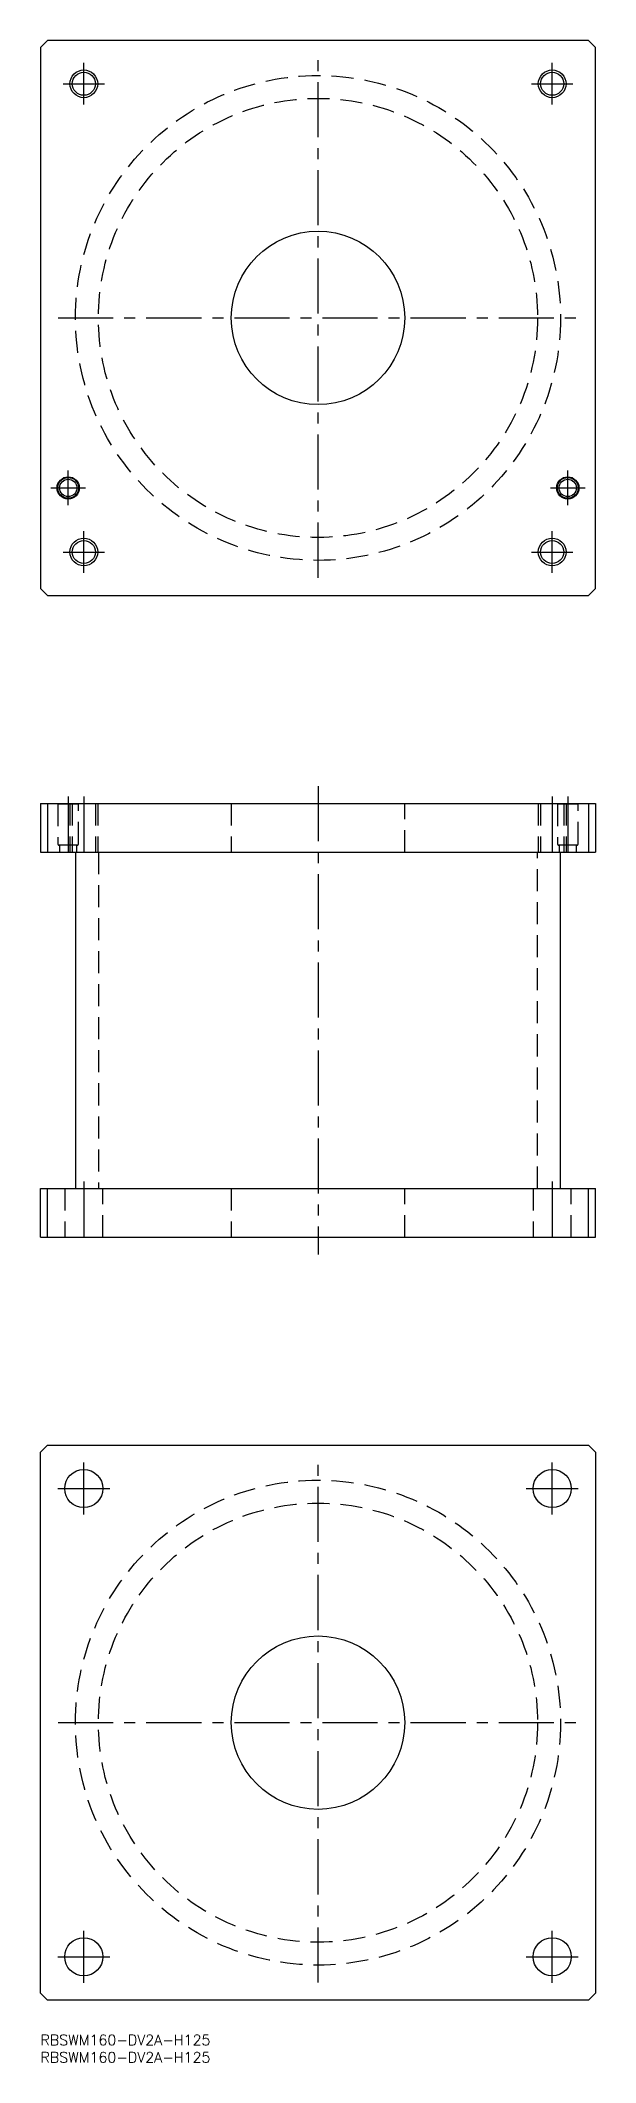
# Model space of a CAD drawing. Extents: x 0 to 160, y -8 to 575.
import ezdxf

# ---------------------------------------------------------------- set-up
doc = ezdxf.new("R2010")
doc.units = 0
doc.header["$LTSCALE"] = 0.5
doc.linetypes.add('CENTER', pattern=[50.8, 31.75, -6.35, 6.35, -6.35])
doc.linetypes.add('DASHED', pattern=[19.05, 12.7, -6.35])
for name, color, linetype in [('MSM_CENTER', 1, 'CENTER'), ('MSM_CONTINUOUS', 7, 'CONTINUOUS'), ('MSM_DASHED', 4, 'DASHED'), ('MSM_NARROW', 5, 'CONTINUOUS'), ('MSM_PART_NUMBER', 7, 'CONTINUOUS')]:
    doc.layers.add(name, color=color, linetype=linetype)
doc.styles.get("Standard").update_dxf_attribs({"font": 'txt.shx', "height": 3, "bigfont": 'bigfont.shx'})

# ---------------------------------------------------------------- blocks, each defined once
blk = doc.blocks.new('*U49')
at = {"layer": 'MSM_PART_NUMBER'}
blk.add_text('RBSWM160-DV2A-H125', height=3, dxfattribs=at).set_placement((0, -3))
blk = doc.blocks.new('*U50')
at = {"layer": 'MSM_PART_NUMBER'}
blk.add_text('RBSWM160-DV2A-H125', height=3, dxfattribs=at).set_placement((0, -8))

msp = doc.modelspace()

# ---------------------------------------------------------------- linework, layer by layer
at = {"layer": 'MSM_CENTER'}
for p, q in [((12.5, 556.5), (12.5, 568.5)), ((80, 420.1), (80, 569.9)), ((147.5, 556.5), (147.5, 568.5)), ((6.5, 562.5), (18.5, 562.5)), ((141.5, 562.5), (153.5, 562.5)), ((5.1, 495), (154.9, 495)), ((8, 441), (8, 451)), ((152, 441), (152, 451)), ((3, 446), (13, 446)), ((147, 446), (157, 446)), ((12.5, 421.5), (12.5, 433.5)), ((147.5, 421.5), (147.5, 433.5)), ((6.5, 427.5), (18.5, 427.5)), ((141.5, 427.5), (153.5, 427.5)), ((8, 357), (8, 339)), ((12.5, 357), (12.5, 339)), ((80, 360), (80, 225)), ((147.5, 357), (147.5, 339)), ((152, 357), (152, 339)), ((12.5, 246), (12.5, 228)), ((147.5, 246), (147.5, 228)), ((12.5, 150), (12.5, 165)), ((80, 15.1), (80, 164.9)), ((147.5, 150), (147.5, 165)), ((5, 157.5), (20, 157.5)), ((140, 157.5), (155, 157.5)), ((5.1, 90), (154.9, 90)), ((12.5, 15), (12.5, 30)), ((147.5, 15), (147.5, 30)), ((5, 22.5), (20, 22.5)), ((140, 22.5), (155, 22.5))]:
    msp.add_line(p, q, dxfattribs=at)
at = {"layer": 'MSM_CONTINUOUS'}
for p, q in [((2, 575), (0, 573)), ((0, 573), (0, 417)), ((158, 575), (2, 575)), ((160, 573), (158, 575)), ((160, 417), (160, 573)), ((0, 417), (2, 415)), ((2, 415), (158, 415)), ((158, 415), (160, 417)), ((0, 355), (0, 341)), ((0, 355), (160, 355)), ((2, 355), (2, 341)), ((158, 355), (158, 341)), ((160, 355), (160, 341)), ((0, 341), (160, 341)), ((10.1, 341), (10.1, 244)), ((149.9, 244), (149.9, 341)), ((0, 244), (160, 244)), ((0, 230), (0, 244)), ((2, 230), (2, 244)), ((158, 230), (158, 244)), ((160, 230), (160, 244)), ((0, 230), (160, 230)), ((0, 168), (2, 170)), ((2, 170), (158, 170)), ((158, 170), (160, 168)), ((0, 12), (0, 168)), ((160, 168), (160, 12)), ((2, 10), (0, 12)), ((160, 12), (158, 10)), ((158, 10), (2, 10))]:
    msp.add_line(p, q, dxfattribs=at)
for centre, radius in [((12.5, 562.5), 3.32), ((147.5, 562.5), 3.32), ((80, 495), 25), ((8, 446), 3.2), ((8, 446), 3), ((152, 446), 3.2), ((152, 446), 3), ((8, 446), 2.5), ((152, 446), 2.5), ((12.5, 427.5), 3.32), ((147.5, 427.5), 3.32), ((12.5, 157.5), 5.5), ((147.5, 157.5), 5.5), ((80, 90), 25), ((12.5, 22.5), 5.5), ((147.5, 22.5), 5.5)]:
    msp.add_circle(centre, radius, dxfattribs=at)
at = {"layer": 'MSM_DASHED'}
for p, q in [((4.8, 355), (5, 354.8)), ((5, 354.8), (5, 343.4)), ((11, 354.8), (5, 354.8)), ((8.5, 355), (8.5, 341)), ((9.18, 355), (9.18, 341)), ((11, 354.8), (11.2, 355)), ((11, 343.4), (11, 354.8)), ((15.82, 355), (15.82, 341)), ((16.5, 355), (16.5, 341)), ((55, 355), (55, 341)), ((105, 341), (105, 355)), ((143.5, 355), (143.5, 341)), ((144.18, 355), (144.18, 341)), ((148.8, 355), (149, 354.8)), ((149, 354.8), (149, 343.4)), ((155, 354.8), (149, 354.8)), ((150.82, 355), (150.82, 341)), ((151.5, 355), (151.5, 341)), ((155, 354.8), (155.2, 355)), ((155, 343.4), (155, 354.8)), ((10.6, 343), (5.4, 343)), ((5.5, 343), (5.5, 341)), ((10.5, 341), (10.5, 343)), ((16.7, 341), (16.7, 244)), ((143.3, 244), (143.3, 341)), ((154.6, 343), (149.4, 343)), ((149.5, 343), (149.5, 341)), ((154.5, 341), (154.5, 343)), ((7, 244), (7, 230)), ((18, 230), (18, 244)), ((55, 244), (55, 230)), ((105, 230), (105, 244)), ((142, 244), (142, 230)), ((153, 230), (153, 244))]:
    msp.add_line(p, q, dxfattribs=at)
for centre, radius in [((80, 495), 69.9), ((80, 495), 63.3), ((80, 90), 69.9), ((80, 90), 63.3)]:
    msp.add_circle(centre, radius, dxfattribs=at)
for centre, start, end in [((5.4, 343.4), 180, 270), ((10.6, 343.4), 270, 360), ((149.4, 343.4), 180, 270), ((154.6, 343.4), 270, 360)]:
    msp.add_arc(centre, 0.4, start, end, dxfattribs=at)
at = {"layer": 'MSM_NARROW'}
for centre in [(12.5, 562.5), (147.5, 562.5), (12.5, 427.5), (147.5, 427.5)]:
    msp.add_circle(centre, 4, dxfattribs=at)

# ---------------------------------------------------------------- block references
at = {"layer": 'MSM_CONTINUOUS'}
for name in ['*U49', '*U50']:
    msp.add_blockref(name, (0, 0), dxfattribs=at)

doc.saveas('drawing.dxf')
